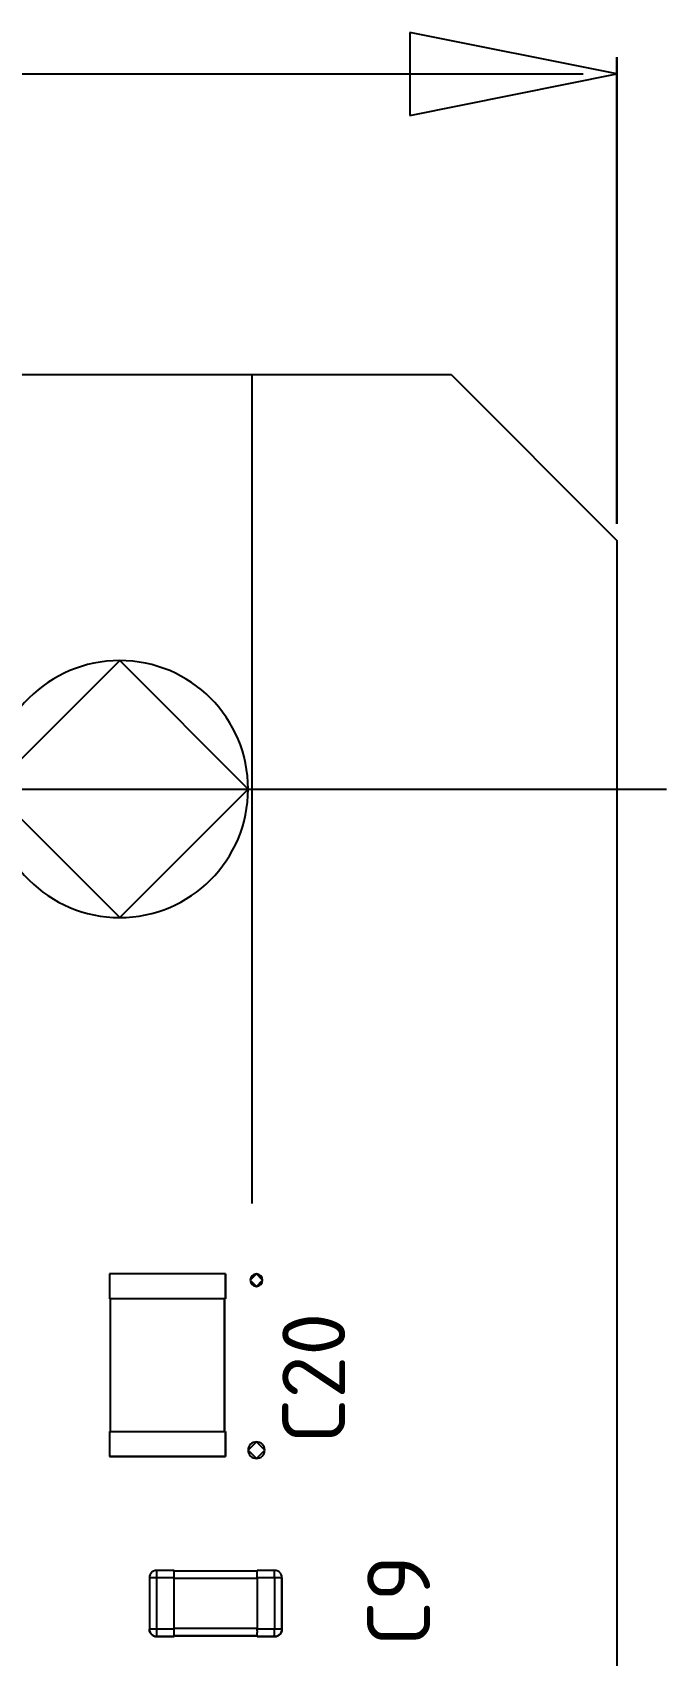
# Model space of a CAD drawing. Header units: inches. Extents: x 5 to 589, y -420 to -5.
# Drawn here: x 198.33 to 213.63, y -95.66 to -56.5 of the extents above; entities that cross this region are included whole.
import ezdxf

# ---------------------------------------------------------------- set-up
doc = ezdxf.new("R2010")
doc.units = ezdxf.units.IN
doc.header["$MEASUREMENT"] = 0
doc.styles.add('ISOCPEUR0', font='isocpeur.ttf', dxfattribs={"height": 2.87999})

msp = doc.modelspace()

# ---------------------------------------------------------------- linework, layer by layer
at = {"color": 18, "true_color": 0x000000}
for p, q in [((212.433, -57.5), (207.433, -56.5)), ((207.433, -56.5), (207.433, -58.5)), ((212.433, -68.354), (212.433, -57.1)), ((212.433, -57.1), (212.433, -68.354)), ((122.5, -57.5), (211.623, -57.5)), ((207.433, -58.5), (212.433, -57.5)), ((56.433, -64.754), (208.433, -64.754)), ((208.433, -64.754), (212.433, -68.754)), ((212.433, -68.754), (212.433, -170.754)), ((200.433, -71.654), (197.333, -74.754)), ((203.533, -74.754), (200.433, -71.654)), ((197.333, -74.754), (200.433, -77.854)), ((200.433, -77.854), (203.533, -74.754)), ((202.983, -86.454), (200.183, -86.454)), ((200.183, -86.454), (200.183, -87.054)), ((200.183, -86.454), (200.183, -87.054)), ((202.983, -86.454), (200.183, -86.454)), ((202.983, -87.054), (202.983, -86.454)), ((202.983, -86.454), (202.983, -87.054)), ((203.733, -86.454), (203.583, -86.604)), ((203.883, -86.604), (203.733, -86.454)), ((203.583, -86.604), (203.733, -86.754)), ((203.733, -86.754), (203.883, -86.604)), ((200.183, -87.054), (200.203, -87.054)), ((202.983, -87.054), (200.183, -87.054)), ((200.203, -87.054), (200.203, -90.254)), ((200.203, -87.054), (200.203, -90.254)), ((202.961, -90.254), (202.961, -87.054)), ((202.961, -87.054), (202.983, -87.054)), ((202.961, -87.054), (202.961, -90.254)), ((200.203, -90.254), (200.183, -90.254)), ((200.183, -90.254), (200.183, -90.854)), ((200.183, -90.254), (200.183, -90.854)), ((200.183, -90.254), (202.983, -90.254)), ((202.983, -90.254), (202.961, -90.254)), ((202.983, -90.854), (202.983, -90.254)), ((202.983, -90.254), (202.983, -90.854)), ((203.733, -90.504), (203.533, -90.704)), ((203.533, -90.704), (203.733, -90.904)), ((203.933, -90.704), (203.733, -90.504)), ((203.733, -90.904), (203.933, -90.704)), ((200.183, -90.854), (202.983, -90.854)), ((202.983, -90.854), (200.183, -90.854)), ((201.155, -93.744), (201.149, -93.784)), ((201.155, -93.744), (201.149, -93.784)), ((201.149, -93.784), (201.149, -95.024)), ((201.149, -93.784), (201.149, -95.024)), ((201.155, -93.784), (201.149, -93.784)), ((201.167, -93.706), (201.155, -93.744)), ((201.167, -93.706), (201.155, -93.744)), ((201.167, -93.784), (201.155, -93.784)), ((201.189, -93.672), (201.167, -93.706)), ((201.189, -93.672), (201.167, -93.706)), ((201.189, -93.784), (201.167, -93.784)), ((201.217, -93.644), (201.189, -93.672)), ((201.217, -93.644), (201.189, -93.672)), ((201.217, -93.784), (201.189, -93.784)), ((201.251, -93.622), (201.217, -93.644)), ((201.251, -93.622), (201.217, -93.644)), ((201.251, -93.784), (201.217, -93.784)), ((201.289, -93.608), (201.251, -93.622)), ((201.289, -93.608), (201.251, -93.622)), ((201.289, -93.784), (201.251, -93.784)), ((201.329, -93.604), (201.289, -93.608)), ((201.329, -93.604), (201.289, -93.608)), ((201.329, -93.784), (201.289, -93.784)), ((201.749, -93.604), (201.329, -93.604)), ((201.749, -93.604), (201.329, -93.604)), ((201.329, -93.608), (201.329, -93.604)), ((201.329, -93.622), (201.329, -93.608)), ((201.329, -93.644), (201.329, -93.622)), ((201.329, -93.672), (201.329, -93.644)), ((201.329, -93.706), (201.329, -93.672)), ((201.329, -93.744), (201.329, -93.706)), ((201.329, -93.784), (201.329, -93.744)), ((201.329, -95.024), (201.329, -93.784)), ((201.749, -93.784), (201.329, -93.784)), ((201.749, -93.62), (201.749, -93.604)), ((201.749, -93.608), (201.749, -93.604)), ((201.749, -93.622), (201.749, -93.608)), ((203.749, -93.62), (201.749, -93.62)), ((203.749, -93.62), (201.749, -93.62)), ((201.749, -93.644), (201.749, -93.622)), ((201.749, -93.672), (201.749, -93.644)), ((201.749, -93.706), (201.749, -93.672)), ((201.749, -93.744), (201.749, -93.706)), ((201.749, -93.784), (201.749, -93.744)), ((201.749, -95.024), (201.749, -93.784)), ((203.749, -93.8), (201.749, -93.8)), ((204.169, -93.604), (203.749, -93.604)), ((203.749, -93.604), (203.749, -93.62)), ((203.749, -93.608), (203.749, -93.604)), ((204.169, -93.604), (203.749, -93.604)), ((203.749, -93.622), (203.749, -93.608)), ((203.749, -93.644), (203.749, -93.622)), ((203.749, -93.672), (203.749, -93.644)), ((203.749, -93.706), (203.749, -93.672)), ((203.749, -93.744), (203.749, -93.706)), ((203.749, -93.784), (203.749, -93.744)), ((203.749, -93.784), (203.749, -95.024)), ((204.169, -93.784), (203.749, -93.784)), ((204.211, -93.608), (204.169, -93.604)), ((204.211, -93.608), (204.169, -93.604)), ((204.169, -93.608), (204.169, -93.604)), ((204.169, -93.622), (204.169, -93.608)), ((204.169, -93.644), (204.169, -93.622)), ((204.169, -93.672), (204.169, -93.644)), ((204.169, -93.706), (204.169, -93.672)), ((204.169, -93.744), (204.169, -93.706)), ((204.169, -93.784), (204.169, -93.744)), ((204.169, -93.784), (204.169, -95.024)), ((204.211, -93.784), (204.169, -93.784)), ((204.249, -93.622), (204.211, -93.608)), ((204.249, -93.622), (204.211, -93.608)), ((204.249, -93.784), (204.211, -93.784)), ((204.283, -93.644), (204.249, -93.622)), ((204.283, -93.644), (204.249, -93.622)), ((204.283, -93.784), (204.249, -93.784)), ((204.311, -93.672), (204.283, -93.644)), ((204.311, -93.672), (204.283, -93.644)), ((204.311, -93.784), (204.283, -93.784)), ((204.333, -93.706), (204.311, -93.672)), ((204.333, -93.706), (204.311, -93.672)), ((204.333, -93.784), (204.311, -93.784)), ((204.345, -93.744), (204.333, -93.706)), ((204.345, -93.744), (204.333, -93.706)), ((204.345, -93.784), (204.333, -93.784)), ((204.349, -93.784), (204.345, -93.744)), ((204.349, -93.784), (204.345, -93.744)), ((204.349, -93.784), (204.345, -93.784)), ((204.349, -95.024), (204.349, -93.784)), ((204.349, -93.784), (204.349, -95.024)), ((201.149, -95.024), (201.155, -95.064)), ((201.155, -95.064), (201.149, -95.024)), ((201.155, -95.024), (201.149, -95.024)), ((201.167, -95.024), (201.155, -95.024)), ((201.155, -95.064), (201.167, -95.102)), ((201.167, -95.102), (201.155, -95.064)), ((201.189, -95.024), (201.167, -95.024)), ((201.167, -95.102), (201.189, -95.136)), ((201.189, -95.136), (201.167, -95.102)), ((201.217, -95.024), (201.189, -95.024)), ((201.189, -95.136), (201.217, -95.164)), ((201.217, -95.164), (201.189, -95.136)), ((201.251, -95.024), (201.217, -95.024)), ((201.289, -95.024), (201.251, -95.024)), ((201.329, -95.024), (201.289, -95.024)), ((201.329, -95.064), (201.329, -95.024)), ((201.749, -95.024), (201.329, -95.024)), ((201.329, -95.102), (201.329, -95.064)), ((201.329, -95.136), (201.329, -95.102)), ((201.329, -95.164), (201.329, -95.136)), ((203.749, -95.008), (201.749, -95.008)), ((201.749, -95.064), (201.749, -95.024)), ((201.749, -95.102), (201.749, -95.064)), ((201.749, -95.136), (201.749, -95.102)), ((201.749, -95.164), (201.749, -95.136)), ((203.749, -95.064), (203.749, -95.024)), ((204.169, -95.024), (203.749, -95.024)), ((203.749, -95.064), (203.749, -95.102)), ((203.749, -95.136), (203.749, -95.102)), ((203.749, -95.164), (203.749, -95.136)), ((204.169, -95.064), (204.169, -95.024)), ((204.211, -95.024), (204.169, -95.024)), ((204.169, -95.102), (204.169, -95.064)), ((204.169, -95.136), (204.169, -95.102)), ((204.169, -95.164), (204.169, -95.136)), ((204.249, -95.024), (204.211, -95.024)), ((204.283, -95.024), (204.249, -95.024)), ((204.311, -95.024), (204.283, -95.024)), ((204.283, -95.164), (204.311, -95.136)), ((204.311, -95.136), (204.283, -95.164)), ((204.333, -95.024), (204.311, -95.024)), ((204.311, -95.136), (204.333, -95.102)), ((204.333, -95.102), (204.311, -95.136)), ((204.345, -95.024), (204.333, -95.024)), ((204.333, -95.102), (204.345, -95.064)), ((204.345, -95.064), (204.333, -95.102)), ((204.345, -95.064), (204.349, -95.024)), ((204.349, -95.024), (204.345, -95.064)), ((204.349, -95.024), (204.345, -95.024)), ((201.217, -95.164), (201.251, -95.186)), ((201.251, -95.186), (201.217, -95.164)), ((201.251, -95.186), (201.289, -95.2)), ((201.289, -95.2), (201.251, -95.186)), ((201.289, -95.2), (201.329, -95.204)), ((201.329, -95.204), (201.289, -95.2)), ((201.329, -95.186), (201.329, -95.164)), ((201.329, -95.2), (201.329, -95.186)), ((201.329, -95.204), (201.329, -95.2)), ((201.329, -95.204), (201.749, -95.204)), ((201.749, -95.204), (201.329, -95.204)), ((201.749, -95.186), (201.749, -95.164)), ((201.749, -95.2), (201.749, -95.186)), ((201.749, -95.204), (201.749, -95.188)), ((201.749, -95.188), (203.749, -95.188)), ((203.749, -95.188), (201.749, -95.188)), ((201.749, -95.204), (201.749, -95.2)), ((203.749, -95.186), (203.749, -95.164)), ((203.749, -95.2), (203.749, -95.186)), ((203.749, -95.188), (203.749, -95.204)), ((203.749, -95.204), (203.749, -95.2)), ((203.749, -95.204), (204.169, -95.204)), ((204.169, -95.204), (203.749, -95.204)), ((204.169, -95.186), (204.169, -95.164)), ((204.169, -95.2), (204.169, -95.186)), ((204.169, -95.204), (204.211, -95.2)), ((204.211, -95.2), (204.169, -95.204)), ((204.169, -95.204), (204.169, -95.2)), ((204.211, -95.2), (204.249, -95.186)), ((204.249, -95.186), (204.211, -95.2)), ((204.249, -95.186), (204.283, -95.164)), ((204.283, -95.164), (204.249, -95.186))]:
    msp.add_line(p, q, dxfattribs=at)
at = {"color": 172, "true_color": 0x0000c0}
for p, q in [((203.633, -84.754), (203.633, -64.754)), ((193.633, -74.754), (213.633, -74.754))]:
    msp.add_line(p, q, dxfattribs=at)
at = {"color": 7, "true_color": 0xffffff}
for p, q in [((203.633, -84.754), (203.633, -64.754)), ((193.633, -74.754), (213.633, -74.754)), ((202.983, -86.454), (200.183, -86.454)), ((200.183, -86.454), (200.183, -87.054)), ((200.183, -86.454), (200.183, -87.054)), ((202.983, -86.454), (200.183, -86.454)), ((202.983, -87.054), (202.983, -86.454)), ((202.983, -86.454), (202.983, -87.054)), ((200.183, -87.054), (200.203, -87.054)), ((202.983, -87.054), (200.183, -87.054)), ((200.203, -87.054), (200.203, -90.254)), ((200.203, -87.054), (200.203, -90.254)), ((202.961, -90.254), (202.961, -87.054)), ((202.961, -87.054), (202.983, -87.054)), ((202.961, -87.054), (202.961, -90.254)), ((200.203, -90.254), (200.183, -90.254)), ((200.183, -90.254), (200.183, -90.854)), ((200.183, -90.254), (200.183, -90.854)), ((200.183, -90.254), (202.983, -90.254)), ((202.983, -90.254), (202.961, -90.254)), ((202.983, -90.854), (202.983, -90.254)), ((202.983, -90.254), (202.983, -90.854)), ((200.183, -90.854), (202.983, -90.854)), ((202.983, -90.854), (200.183, -90.854)), ((201.155, -93.744), (201.149, -93.784)), ((201.155, -93.744), (201.149, -93.784)), ((201.149, -93.784), (201.149, -95.024)), ((201.149, -93.784), (201.149, -95.024)), ((201.155, -93.784), (201.149, -93.784)), ((201.167, -93.706), (201.155, -93.744)), ((201.167, -93.706), (201.155, -93.744)), ((201.167, -93.784), (201.155, -93.784)), ((201.189, -93.672), (201.167, -93.706)), ((201.189, -93.672), (201.167, -93.706)), ((201.189, -93.784), (201.167, -93.784)), ((201.217, -93.644), (201.189, -93.672)), ((201.217, -93.644), (201.189, -93.672)), ((201.217, -93.784), (201.189, -93.784)), ((201.251, -93.622), (201.217, -93.644)), ((201.251, -93.622), (201.217, -93.644)), ((201.251, -93.784), (201.217, -93.784)), ((201.289, -93.608), (201.251, -93.622)), ((201.289, -93.608), (201.251, -93.622)), ((201.289, -93.784), (201.251, -93.784)), ((201.329, -93.604), (201.289, -93.608)), ((201.329, -93.604), (201.289, -93.608)), ((201.329, -93.784), (201.289, -93.784)), ((201.749, -93.604), (201.329, -93.604)), ((201.749, -93.604), (201.329, -93.604)), ((201.329, -93.608), (201.329, -93.604)), ((201.329, -93.622), (201.329, -93.608)), ((201.329, -93.644), (201.329, -93.622)), ((201.329, -93.672), (201.329, -93.644)), ((201.329, -93.706), (201.329, -93.672)), ((201.329, -93.744), (201.329, -93.706)), ((201.329, -93.784), (201.329, -93.744)), ((201.329, -95.024), (201.329, -93.784)), ((201.749, -93.784), (201.329, -93.784)), ((201.749, -93.62), (201.749, -93.604)), ((201.749, -93.608), (201.749, -93.604)), ((201.749, -93.622), (201.749, -93.608)), ((203.749, -93.62), (201.749, -93.62)), ((203.749, -93.62), (201.749, -93.62)), ((201.749, -93.644), (201.749, -93.622)), ((201.749, -93.672), (201.749, -93.644)), ((201.749, -93.706), (201.749, -93.672)), ((201.749, -93.744), (201.749, -93.706)), ((201.749, -93.784), (201.749, -93.744)), ((201.749, -95.024), (201.749, -93.784)), ((203.749, -93.8), (201.749, -93.8)), ((204.169, -93.604), (203.749, -93.604)), ((203.749, -93.604), (203.749, -93.62)), ((203.749, -93.608), (203.749, -93.604)), ((204.169, -93.604), (203.749, -93.604)), ((203.749, -93.622), (203.749, -93.608)), ((203.749, -93.644), (203.749, -93.622)), ((203.749, -93.672), (203.749, -93.644)), ((203.749, -93.706), (203.749, -93.672)), ((203.749, -93.744), (203.749, -93.706)), ((203.749, -93.784), (203.749, -93.744)), ((203.749, -93.784), (203.749, -95.024)), ((204.169, -93.784), (203.749, -93.784)), ((204.211, -93.608), (204.169, -93.604)), ((204.211, -93.608), (204.169, -93.604)), ((204.169, -93.608), (204.169, -93.604)), ((204.169, -93.622), (204.169, -93.608)), ((204.169, -93.644), (204.169, -93.622)), ((204.169, -93.672), (204.169, -93.644)), ((204.169, -93.706), (204.169, -93.672)), ((204.169, -93.744), (204.169, -93.706)), ((204.169, -93.784), (204.169, -93.744)), ((204.169, -93.784), (204.169, -95.024)), ((204.211, -93.784), (204.169, -93.784)), ((204.249, -93.622), (204.211, -93.608)), ((204.249, -93.622), (204.211, -93.608)), ((204.249, -93.784), (204.211, -93.784)), ((204.283, -93.644), (204.249, -93.622)), ((204.283, -93.644), (204.249, -93.622)), ((204.283, -93.784), (204.249, -93.784)), ((204.311, -93.672), (204.283, -93.644)), ((204.311, -93.672), (204.283, -93.644)), ((204.311, -93.784), (204.283, -93.784)), ((204.333, -93.706), (204.311, -93.672)), ((204.333, -93.706), (204.311, -93.672)), ((204.333, -93.784), (204.311, -93.784)), ((204.345, -93.744), (204.333, -93.706)), ((204.345, -93.744), (204.333, -93.706)), ((204.345, -93.784), (204.333, -93.784)), ((204.349, -93.784), (204.345, -93.744)), ((204.349, -93.784), (204.345, -93.744)), ((204.349, -93.784), (204.345, -93.784)), ((204.349, -95.024), (204.349, -93.784)), ((204.349, -93.784), (204.349, -95.024)), ((201.149, -95.024), (201.155, -95.064)), ((201.155, -95.064), (201.149, -95.024)), ((201.155, -95.024), (201.149, -95.024)), ((201.167, -95.024), (201.155, -95.024)), ((201.155, -95.064), (201.167, -95.102)), ((201.167, -95.102), (201.155, -95.064)), ((201.189, -95.024), (201.167, -95.024)), ((201.167, -95.102), (201.189, -95.136)), ((201.189, -95.136), (201.167, -95.102)), ((201.217, -95.024), (201.189, -95.024)), ((201.189, -95.136), (201.217, -95.164)), ((201.217, -95.164), (201.189, -95.136)), ((201.251, -95.024), (201.217, -95.024)), ((201.289, -95.024), (201.251, -95.024)), ((201.329, -95.024), (201.289, -95.024)), ((201.329, -95.064), (201.329, -95.024)), ((201.749, -95.024), (201.329, -95.024)), ((201.329, -95.102), (201.329, -95.064)), ((201.329, -95.136), (201.329, -95.102)), ((201.329, -95.164), (201.329, -95.136)), ((203.749, -95.008), (201.749, -95.008)), ((201.749, -95.064), (201.749, -95.024)), ((201.749, -95.102), (201.749, -95.064)), ((201.749, -95.136), (201.749, -95.102)), ((201.749, -95.164), (201.749, -95.136)), ((203.749, -95.064), (203.749, -95.024)), ((204.169, -95.024), (203.749, -95.024)), ((203.749, -95.064), (203.749, -95.102)), ((203.749, -95.136), (203.749, -95.102)), ((203.749, -95.164), (203.749, -95.136)), ((204.169, -95.064), (204.169, -95.024)), ((204.211, -95.024), (204.169, -95.024)), ((204.169, -95.102), (204.169, -95.064)), ((204.169, -95.136), (204.169, -95.102)), ((204.169, -95.164), (204.169, -95.136)), ((204.249, -95.024), (204.211, -95.024)), ((204.283, -95.024), (204.249, -95.024)), ((204.311, -95.024), (204.283, -95.024)), ((204.283, -95.164), (204.311, -95.136)), ((204.311, -95.136), (204.283, -95.164)), ((204.333, -95.024), (204.311, -95.024)), ((204.311, -95.136), (204.333, -95.102)), ((204.333, -95.102), (204.311, -95.136)), ((204.345, -95.024), (204.333, -95.024)), ((204.333, -95.102), (204.345, -95.064)), ((204.345, -95.064), (204.333, -95.102)), ((204.345, -95.064), (204.349, -95.024)), ((204.349, -95.024), (204.345, -95.064)), ((204.349, -95.024), (204.345, -95.024)), ((201.217, -95.164), (201.251, -95.186)), ((201.251, -95.186), (201.217, -95.164)), ((201.251, -95.186), (201.289, -95.2)), ((201.289, -95.2), (201.251, -95.186)), ((201.289, -95.2), (201.329, -95.204)), ((201.329, -95.204), (201.289, -95.2)), ((201.329, -95.186), (201.329, -95.164)), ((201.329, -95.2), (201.329, -95.186)), ((201.329, -95.204), (201.329, -95.2)), ((201.329, -95.204), (201.749, -95.204)), ((201.749, -95.204), (201.329, -95.204)), ((201.749, -95.186), (201.749, -95.164)), ((201.749, -95.2), (201.749, -95.186)), ((201.749, -95.204), (201.749, -95.188)), ((201.749, -95.188), (203.749, -95.188)), ((203.749, -95.188), (201.749, -95.188)), ((201.749, -95.204), (201.749, -95.2)), ((203.749, -95.186), (203.749, -95.164)), ((203.749, -95.2), (203.749, -95.186)), ((203.749, -95.188), (203.749, -95.204)), ((203.749, -95.204), (203.749, -95.2)), ((203.749, -95.204), (204.169, -95.204)), ((204.169, -95.204), (203.749, -95.204)), ((204.169, -95.186), (204.169, -95.164)), ((204.169, -95.2), (204.169, -95.186)), ((204.169, -95.204), (204.211, -95.2)), ((204.211, -95.2), (204.169, -95.204)), ((204.169, -95.204), (204.169, -95.2)), ((204.211, -95.2), (204.249, -95.186)), ((204.249, -95.186), (204.211, -95.2)), ((204.249, -95.186), (204.283, -95.164)), ((204.283, -95.164), (204.249, -95.186))]:
    msp.add_line(p, q, dxfattribs=at)
at = {"color": 18, "true_color": 0x000000}
for centre, radius, start, end in [((200.433, -74.754), 3.1, 90, 180), ((200.433, -74.754), 3.1, 0, 90), ((200.433, -74.754), 3.1, 180, 270), ((200.433, -74.754), 3.1, 270, 0), ((203.733, -86.604), 0.15, 90, 180), ((203.733, -86.604), 0.15, 0, 90), ((203.733, -86.604), 0.15, 180, 270), ((203.733, -86.604), 0.15, 270, 0), ((203.733, -90.704), 0.2, 90, 180), ((203.733, -90.704), 0.2, 180, 270), ((203.733, -90.704), 0.2, 0, 90), ((203.733, -90.704), 0.2, 270, 0)]:
    msp.add_arc(centre, radius, start, end, dxfattribs=at)

# ---------------------------------------------------------------- texts
at = {"color": 18, "true_color": 0x000000, "style": 'ISOCPEUR0'}
for s, p in [('C20', (205.874, -90.55)), ('C9', (207.924, -95.438))]:
    msp.add_text(s, height=1.5158, rotation=90, dxfattribs=at).set_placement(p)

doc.saveas('drawing.dxf')
